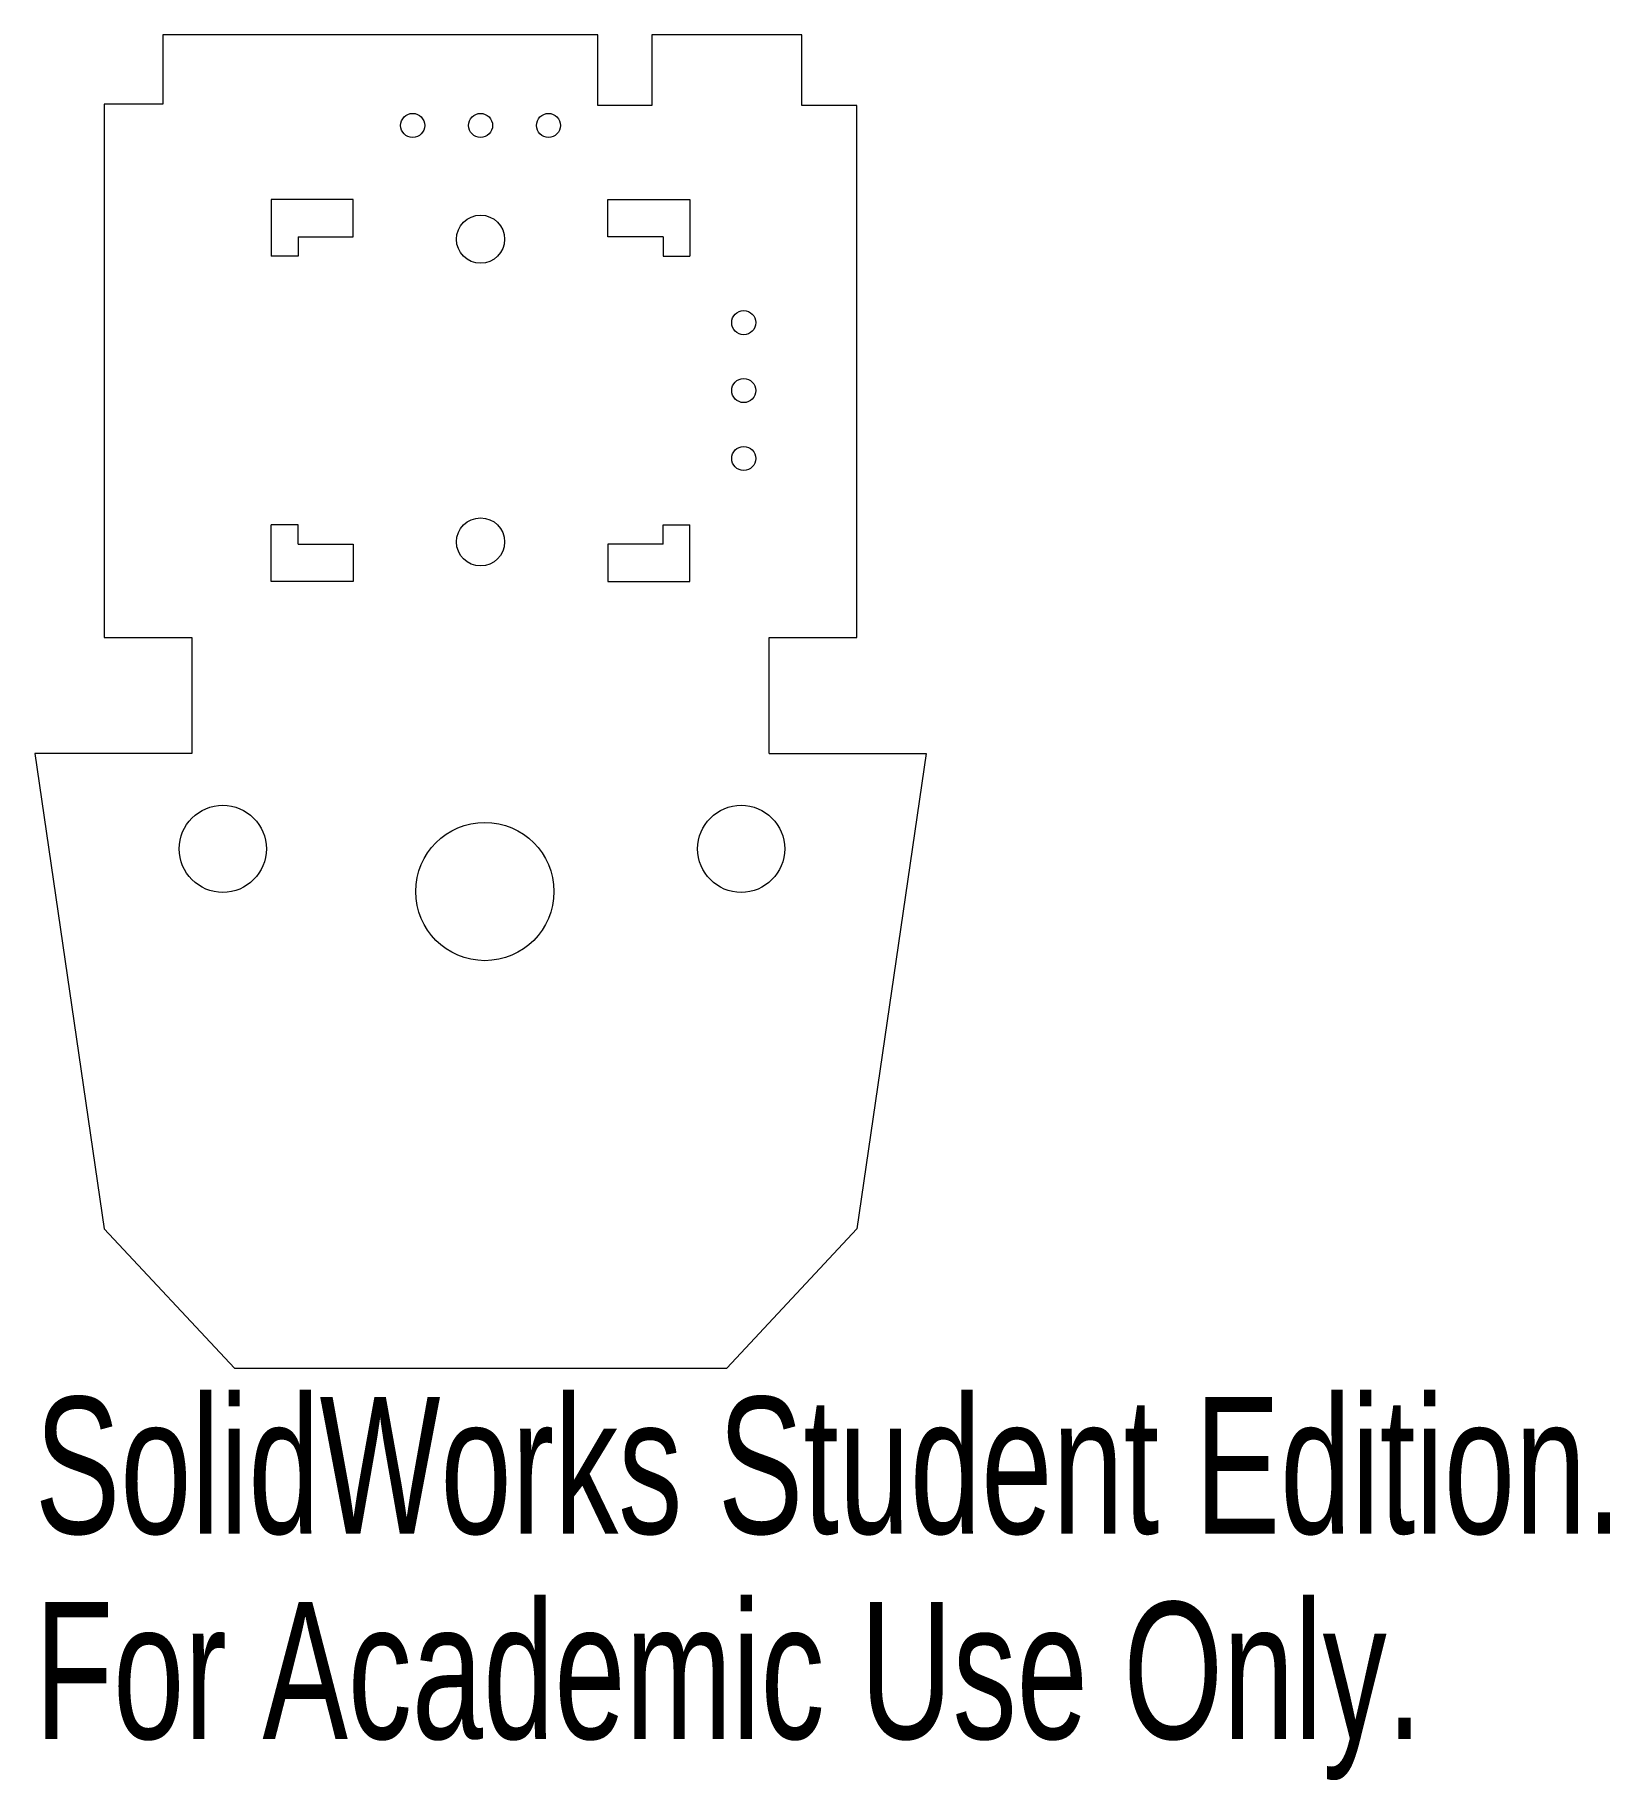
# Model space of a CAD drawing. Header units: millimetres. Extents: x -2.5 to 53.2, y -61.7 to 0.
import ezdxf

# ---------------------------------------------------------------- set-up
doc = ezdxf.new("R2010")
doc.units = ezdxf.units.MM
doc.styles.add('SLDTEXTSTYLE0', font='TXT', dxfattribs={"width": 0.7})

msp = doc.modelspace()

# ---------------------------------------------------------------- linework, layer by layer
at = {"color": 7, "linetype": 'Continuous', "lineweight": 15}
for p, q in [((2.07, 0), (2.07, -2.45)), ((17.45, 0), (2.07, 0)), ((17.45, -2.5), (17.45, 0)), ((19.35, 0), (19.35, -2.5)), ((24.65, 0), (19.35, 0)), ((24.65, -2.5), (24.65, 0)), ((0, -2.45), (0, -21.3)), ((2.07, -2.45), (0, -2.45)), ((19.35, -2.5), (17.45, -2.5)), ((26.6, -2.5), (24.65, -2.5)), ((26.6, -21.3), (26.6, -2.5)), ((8.8, -5.82), (5.9, -5.82)), ((5.9, -5.82), (5.9, -7.82)), ((8.8, -7.14), (8.8, -5.82)), ((17.8, -5.82), (20.7, -5.82)), ((17.8, -7.14), (17.8, -5.82)), ((20.7, -5.82), (20.7, -7.82)), ((6.85, -7.14), (8.8, -7.14)), ((6.85, -7.14), (6.85, -7.82)), ((19.75, -7.14), (17.8, -7.14)), ((19.75, -7.14), (19.75, -7.82)), ((6.85, -7.82), (5.9, -7.82)), ((19.75, -7.82), (20.7, -7.82)), ((6.85, -17.32), (5.9, -17.32)), ((5.9, -19.32), (5.9, -17.32)), ((6.85, -18), (6.85, -17.32)), ((19.75, -17.32), (20.7, -17.32)), ((19.75, -18), (19.75, -17.32)), ((20.7, -19.32), (20.7, -17.32)), ((6.85, -18), (8.8, -18)), ((8.8, -18), (8.8, -19.32)), ((19.75, -18), (17.8, -18)), ((17.8, -18), (17.8, -19.32)), ((8.8, -19.32), (5.9, -19.32)), ((17.8, -19.32), (20.7, -19.32)), ((0, -21.3), (3.1, -21.3)), ((3.1, -21.3), (3.1, -25.4)), ((23.5, -21.3), (26.6, -21.3)), ((23.5, -25.4), (23.5, -21.3)), ((3.1, -25.4), (-2.45, -25.4)), ((-2.45, -25.4), (0, -42.2)), ((23.5, -25.4), (29.05, -25.4)), ((29.05, -25.4), (26.6, -42.2)), ((0, -42.2), (4.6, -47.12)), ((22, -47.12), (26.6, -42.2)), ((4.6, -47.12), (22, -47.12))]:
    msp.add_line(p, q, dxfattribs=at)
for centre, radius in [((10.9, -3.2), 0.425), ((13.3, -3.2), 0.425), ((15.7, -3.2), 0.425), ((13.3, -7.22), 0.85), ((22.6, -10.17), 0.425), ((22.6, -12.57), 0.425), ((22.6, -14.97), 0.425), ((13.3, -17.92), 0.85), ((4.19, -28.768), 1.54), ((22.51, -28.768), 1.54), ((13.451, -30.277), 2.443)]:
    msp.add_circle(centre, radius, dxfattribs=at)

# ---------------------------------------------------------------- texts
at = {"color": 7, "linetype": 'Continuous', "char_height": 4.83362, "attachment_point": 1, "style": 'SLDTEXTSTYLE0'}
for s, insert in [('SolidWorks Student Edition.', (-2.45, -48.14)), ('For Academic Use Only.', (-2.45, -55.39))]:
    msp.add_mtext(s, dxfattribs=dict(at, insert=insert))

doc.saveas('drawing.dxf')
